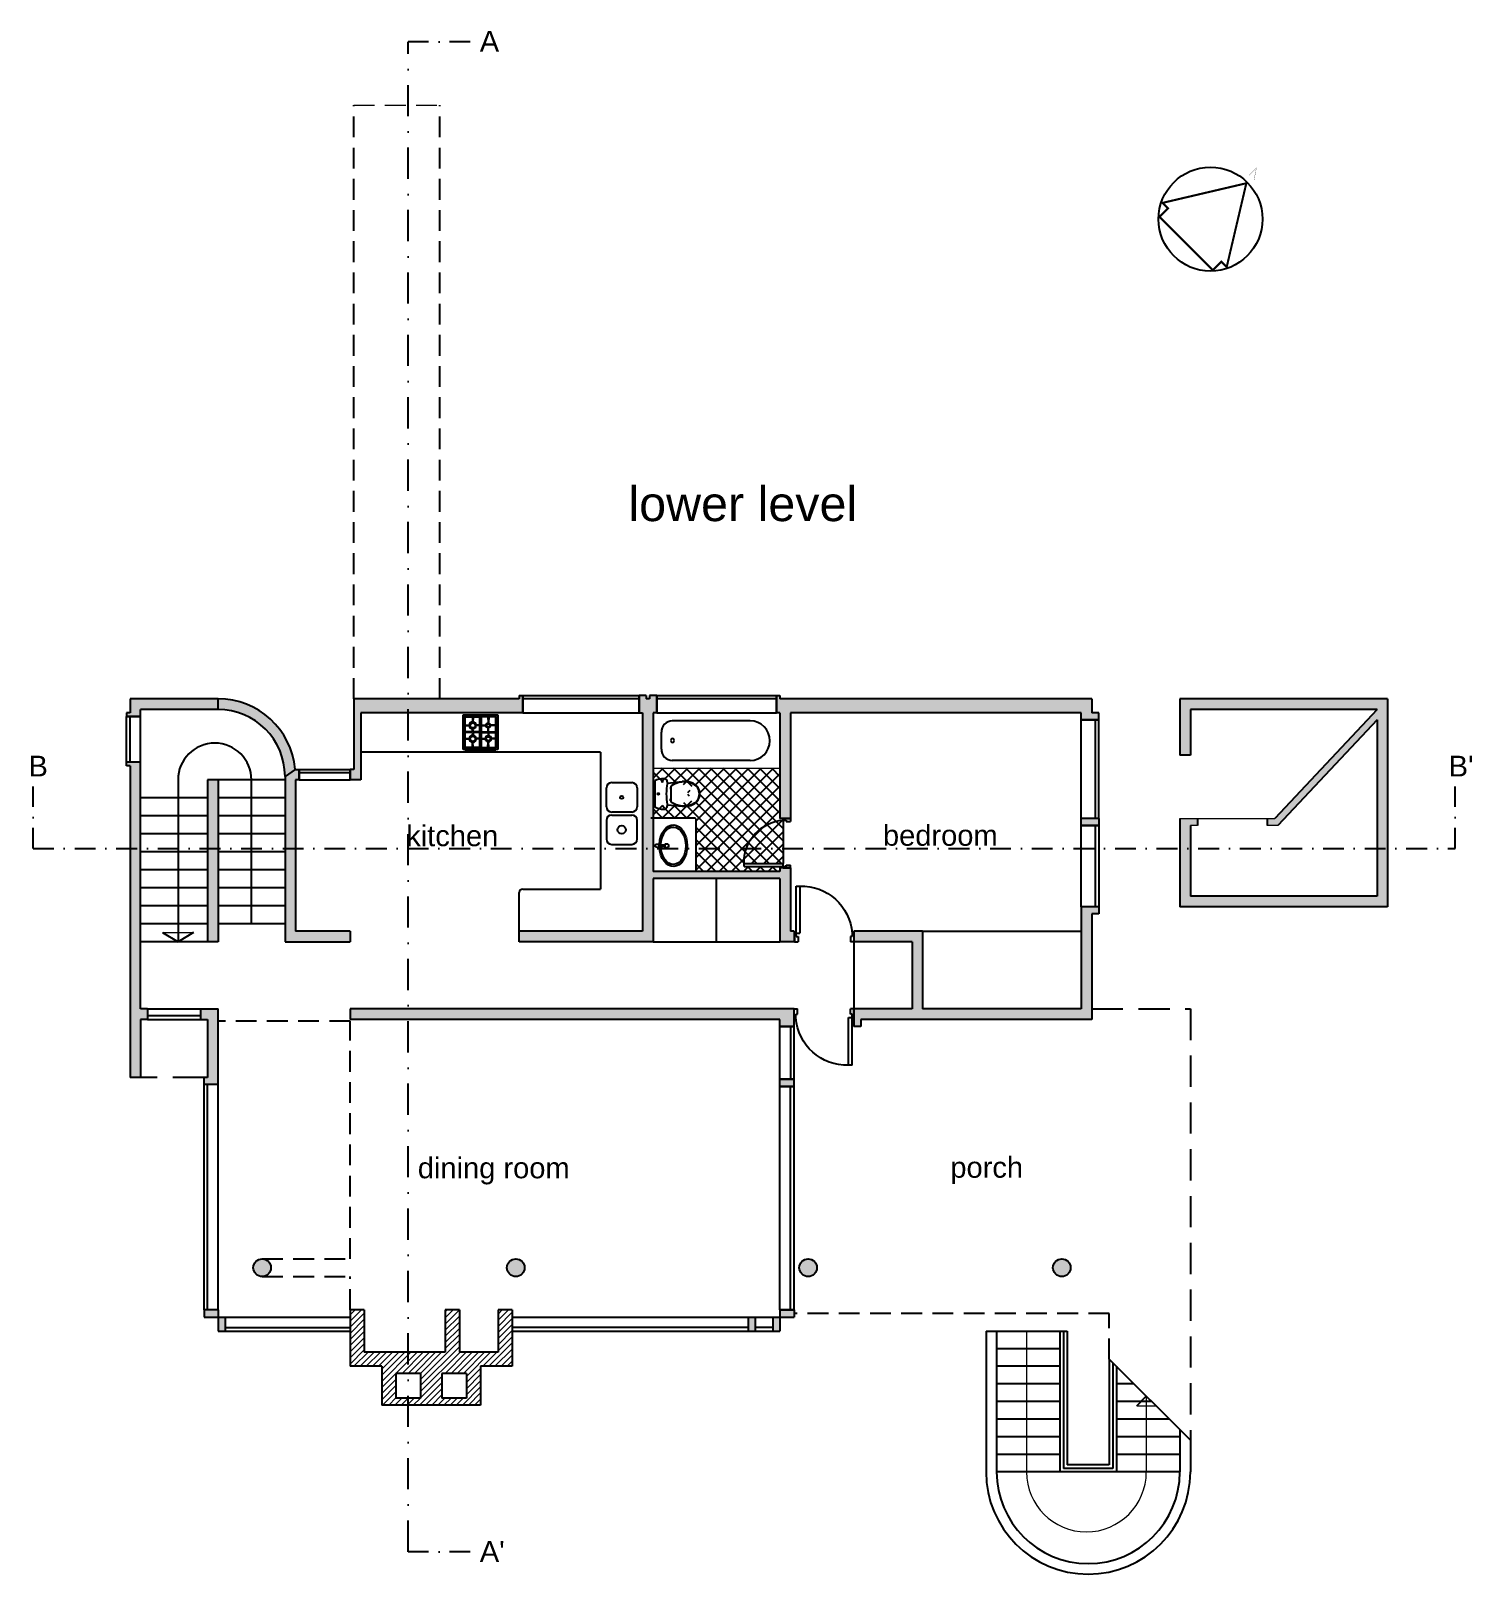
# Model space of a CAD drawing. Header units: millimetres. Extents: x -1430 to 19354, y 420 to 22678.
import ezdxf

# ---------------------------------------------------------------- set-up
doc = ezdxf.new("R2010")
doc.units = ezdxf.units.MM
doc.header["$LTSCALE"] = 30
doc.linetypes.add('ceco.net dash', pattern=[0.75, 0.5, -0.25])
doc.linetypes.add('ceco.net dash-dot', pattern=[1, 0.5, -0.25, 0, -0.25])
for name, color, linetype in [('ceco.net 439 Smith House lower level', 7, 'Continuous'), ('ceco.net Smith House glasses', 151, 'Continuous'), ('ceco.net Smith House hatches', 255, 'Continuous'), ('ceco.net Smith House section lines', 255, 'ceco.net dash-dot'), ('ceco.net Smith House text', 7, 'Continuous')]:
    doc.layers.add(name, color=color, linetype=linetype)
doc.styles.add('ceco.net', font='arial.ttf', dxfattribs={"height": 300})

msp = doc.modelspace()

# ---------------------------------------------------------------- hatches: boundary and pattern name
at = {"layer": 'ceco.net 439 Smith House lower level', "ltscale": 30}
for points in [[(0, 13043), (0, 12840), (-51, 12840), (-51, 12789), (152, 12789), (152, 12891), (1270, 12891), (1270, 13043)], [(1270, 13043), (1270, 12891, -0.414214), (2235, 11926), (2383, 12027, 0.387795)], [(3226, 13043), (3226, 12027), (3175, 12027), (3175, 11875), (3327, 11875), (3327, 12840), (5664, 12840), (5664, 13094), (5613, 13094), (5613, 13043)], [(7391, 9691), (5613, 9691), (5613, 9538), (7544, 9538), (7544, 10453), (9373, 10453), (9373, 9538), (9576, 9538), (9576, 9691), (9525, 9691), (9525, 10605), (9373, 10605), (9373, 10554), (7544, 10554), (7544, 12840), (7595, 12840), (7595, 13094), (7493, 13094), (7493, 13043), (7442, 13043), (7442, 13094), (7341, 13094), (7341, 12840), (7391, 12840)], [(18136, 13043), (15138, 13043), (15138, 12231), (15291, 12231), (15291, 12891), (17983, 12891), (16510, 11316), (16400, 11316), (16400, 11215), (16553, 11215), (17983, 12743), (17983, 10199), (15291, 10199), (15291, 11215), (15393, 11215), (15393, 11316), (15138, 11316), (15138, 10046), (18136, 10046)], [(0, 7582), (152, 7582), (152, 8421), (254, 8421), (254, 8573), (152, 8573), (152, 12129), (-51, 12129), (-51, 12078), (0, 12078)], [(2235, 9538), (3175, 9538), (3175, 9691), (2388, 9691), (2388, 11875), (2438, 11875), (2438, 12027), (2383, 12027), (2235, 11926)], [(1270, 11875), (1118, 11875), (1118, 9538), (1270, 9538)], [(1270, 8573), (1016, 8573), (1016, 8421), (1118, 8421), (1118, 7582), (1067, 7582), (1067, 7481), (1270, 7481)]]:
    msp.add_hatch(color=256, dxfattribs=at).paths.add_polyline_path(points)
h = msp.add_hatch(color=256, dxfattribs=at)
h.paths.add_polyline_path([(9373, 13043), (9373, 13094), (9322, 13094), (9322, 12840), (9373, 12840), (9373, 11316), (9525, 11316), (9525, 12840), (13716, 12840), (13716, 12739), (13970, 12739), (13970, 12840), (13868, 12840), (13868, 13043)])
h.paths.add_polyline_path([(13716, 11316), (13716, 11215), (13970, 11215), (13970, 11316)])
h.paths.add_polyline_path([(13868, 8421), (13868, 9945), (13970, 9945), (13970, 10046), (13716, 10046), (13716, 8573), (11430, 8573), (11430, 9691), (10439, 9691), (10439, 9538), (11278, 9538), (11278, 8573), (10439, 8573), (10439, 8319), (10541, 8319), (10541, 8421)])
h = msp.add_hatch(color=256, dxfattribs=at)
h.paths.add_polyline_path([(3175, 8573), (3175, 8421), (9373, 8421), (9373, 8319), (9576, 8319), (9576, 8573)])
h.paths.add_polyline_path([(9576, 7455), (9576, 7557), (9373, 7557), (9373, 7455)])
h = msp.add_hatch(color=256, dxfattribs=at)
h.paths.add_polyline_path([(2032, 4839, 1), (1778, 4839, 1)])
h.paths.add_polyline_path([(5690, 4839, 1), (5436, 4839, 1)])
h.paths.add_polyline_path([(9906, 4839, 1), (9652, 4839, 1)])
h.paths.add_polyline_path([(13564, 4839, 1), (13310, 4839, 1)])
h = msp.add_hatch(color=256, dxfattribs=at)
h.paths.add_polyline_path([(1067, 4230), (1067, 4128), (1270, 4128), (1270, 4230)])
h.paths.add_polyline_path([(1372, 4128), (1270, 4128), (1270, 3925), (1372, 3925)])
at = {"layer": 'ceco.net 439 Smith House lower level', "lineweight": 5}
h = msp.add_hatch(dxfattribs=at)
h.set_pattern_fill('ANSI31', color=256, scale=500, style=0)
h.set_pattern_definition([(45, (70726142.586, 15285091.89), (-44.194173824, 44.194173824), [])])
h.paths.add_polyline_path([(3378, 3620), (3378, 4230), (3175, 4230), (3175, 3417), (3632, 3417), (3632, 2858), (5055, 2858), (5055, 3417), (5512, 3417), (5512, 4230), (5309, 4230), (5309, 3620), (4750, 3620), (4750, 4230), (4547, 4230), (4547, 3620)])
h.paths.add_polyline_path([(4191, 3315), (4191, 2960), (3835, 2960), (3835, 3315)], flags=16)
h.paths.add_polyline_path([(4496, 3315), (4851, 3315), (4851, 2960), (4496, 2960)], flags=16)
at = {"layer": 'ceco.net 439 Smith House lower level', "ltscale": 30}
h = msp.add_hatch(color=256, dxfattribs=at)
h.paths.add_polyline_path([(8915, 3925), (9017, 3925), (9017, 4128), (8915, 4128)])
h.paths.add_polyline_path([(9373, 4128), (9271, 4128), (9271, 3925), (9373, 3925)])
h.paths.add_polyline_path([(9373, 4230), (9373, 4128), (9576, 4128), (9576, 4230)])
at = {"layer": 'ceco.net Smith House hatches'}
h = msp.add_hatch(dxfattribs=at)
h.set_pattern_fill('ANSI37', color=256, scale=1000, style=0)
h.set_pattern_definition([(45, (70755388.29, 15255751.61), (-88.38834765, 88.38834765), []), (135, (70755388.29, 15255751.61), (-88.38834765, -88.38834765), [])])
h.paths.add_polyline_path([(7544, 12045), (7544, 11323), (8150, 11323, -0.414214), (8160, 11313), (8160, 10554), (9373, 10554), (9373, 10605), (9420, 10605), (9420, 10626), (8856, 10626), (8856, 10668), (9420, 10668), (9420, 11295), (9420, 11316), (9373, 11316), (9373, 12045)])
edge = h.paths.add_edge_path(flags=16)
edge.add_ellipse((8052, 11673), major_axis=(0, 167), ratio=0.9963, start_angle=206.3746, end_angle=333.6252, ccw=False)
edge.add_ellipse((7993, 11792), major_axis=(0, -300), ratio=0.9963, start_angle=-6.1166, end_angle=26.3761, ccw=False)
edge.add_line((7961, 11494), (7749, 11516))
edge.add_ellipse((7697, 11506), major_axis=(0, 53.1), ratio=0.9963, start_angle=180.002, end_angle=281.4818, ccw=False)
edge.add_ellipse((7697, 11740), major_axis=(0, -287), ratio=0.9963, start_angle=-26.8984, end_angle=0.0005, ccw=False)
edge.add_line((7568, 11484), (7568, 11862))
edge.add_ellipse((7697, 11605), major_axis=(0, 287), ratio=0.9963, start_angle=-0.0005, end_angle=26.8984, ccw=False)
edge.add_ellipse((7697, 11840), major_axis=(0, -53.1), ratio=0.9963, start_angle=78.5182, end_angle=179.998, ccw=False)
edge.add_line((7749, 11829), (7960, 11852))
edge.add_ellipse((7993, 11554), major_axis=(0, 300), ratio=0.9963, start_angle=-26.3761, end_angle=6.1166, ccw=False)
edge = h.paths.add_edge_path(flags=16)
edge.add_ellipse((8516, 11673), major_axis=(0, 785), ratio=0.9963, start_angle=89.9999, end_angle=101.4836, ccw=False)
edge.add_ellipse((8516, 11673), major_axis=(0, 785), ratio=0.9963, start_angle=78.5164, end_angle=89.9999, ccw=False)
edge.add_ellipse((8516, 11673), major_axis=(0, -785), ratio=0.9963, start_angle=258.5167, end_angle=269.9999, ccw=False)
edge.add_ellipse((8516, 11673), major_axis=(0, 785), ratio=0.9963, start_angle=78.5164, end_angle=89.9999, ccw=False)
edge.add_ellipse((8516, 11673), major_axis=(0, -785), ratio=0.9963, start_angle=258.5167, end_angle=269.9999, ccw=False)
edge.add_ellipse((8516, 11673), major_axis=(0, 785), ratio=0.9963, start_angle=78.5164, end_angle=89.9999, ccw=False)
edge.add_ellipse((8516, 11673), major_axis=(0, -785), ratio=0.9963, start_angle=258.5167, end_angle=269.9999, ccw=False)
edge.add_ellipse((8516, 11673), major_axis=(0, 785), ratio=0.9963, start_angle=78.5164, end_angle=89.9999, ccw=False)
edge.add_ellipse((8516, 11673), major_axis=(0, -785), ratio=0.9963, start_angle=258.5167, end_angle=269.9999, ccw=False)
edge.add_ellipse((8516, 11673), major_axis=(0, 785), ratio=0.9963, start_angle=78.5164, end_angle=89.9999, ccw=False)
edge.add_ellipse((8516, 11673), major_axis=(0, -785), ratio=0.9963, start_angle=258.5167, end_angle=269.9999, ccw=False)
edge.add_ellipse((8516, 11673), major_axis=(0, 785), ratio=0.9963, start_angle=78.5164, end_angle=89.9999, ccw=False)
edge.add_ellipse((8516, 11673), major_axis=(0, -785), ratio=0.9963, start_angle=258.5167, end_angle=269.9999, ccw=False)
edge.add_ellipse((8516, 11673), major_axis=(0, 785), ratio=0.9963, start_angle=78.5164, end_angle=89.9999, ccw=False)
edge.add_ellipse((8516, 11673), major_axis=(0, -785), ratio=0.9963, start_angle=258.5167, end_angle=269.9999, ccw=False)
edge.add_ellipse((8516, 11673), major_axis=(0, 785), ratio=0.9963, start_angle=78.5164, end_angle=89.9999, ccw=False)
edge.add_ellipse((8516, 11673), major_axis=(0, -785), ratio=0.9963, start_angle=258.5167, end_angle=269.9999, ccw=False)
edge.add_ellipse((8516, 11673), major_axis=(0, 785), ratio=0.9963, start_angle=78.5164, end_angle=89.9999, ccw=False)
edge.add_ellipse((8516, 11673), major_axis=(0, -785), ratio=0.9963, start_angle=258.5167, end_angle=269.9999, ccw=False)
edge.add_ellipse((8516, 11673), major_axis=(0, 785), ratio=0.9963, start_angle=78.5164, end_angle=89.9999, ccw=False)
edge.add_ellipse((8516, 11673), major_axis=(0, -785), ratio=0.9963, start_angle=258.5167, end_angle=269.9999, ccw=False)
edge.add_ellipse((8516, 11673), major_axis=(0, 785), ratio=0.9963, start_angle=78.5164, end_angle=89.9999, ccw=False)
edge.add_ellipse((8516, 11673), major_axis=(0, -785), ratio=0.9963, start_angle=258.5167, end_angle=269.9999, ccw=False)
edge.add_ellipse((8516, 11673), major_axis=(0, 785), ratio=0.9963, start_angle=78.5164, end_angle=89.9999, ccw=False)
edge.add_ellipse((8516, 11673), major_axis=(0, -785), ratio=0.9963, start_angle=258.5167, end_angle=269.9999, ccw=False)
edge.add_ellipse((8516, 11673), major_axis=(0, 785), ratio=0.9963, start_angle=78.5164, end_angle=89.9999, ccw=False)
edge.add_ellipse((8516, 11673), major_axis=(0, -785), ratio=0.9963, start_angle=258.5167, end_angle=269.9999, ccw=False)
edge.add_ellipse((8516, 11673), major_axis=(0, 785), ratio=0.9963, start_angle=78.5164, end_angle=89.9999, ccw=False)
edge.add_ellipse((8516, 11673), major_axis=(0, -785), ratio=0.9963, start_angle=258.5167, end_angle=269.9999, ccw=False)
edge.add_ellipse((8516, 11673), major_axis=(0, 785), ratio=0.9963, start_angle=78.5164, end_angle=89.9999, ccw=False)
edge.add_ellipse((8516, 11673), major_axis=(0, -785), ratio=0.9963, start_angle=258.5167, end_angle=269.9999, ccw=False)
edge.add_ellipse((8516, 11673), major_axis=(0, 785), ratio=0.9963, start_angle=78.5164, end_angle=89.9999, ccw=False)
edge.add_ellipse((8516, 11673), major_axis=(0, -785), ratio=0.9963, start_angle=258.5167, end_angle=269.9999, ccw=False)
edge.add_ellipse((8516, 11673), major_axis=(0, 785), ratio=0.9963, start_angle=78.5164, end_angle=89.9999, ccw=False)
edge.add_ellipse((8516, 11673), major_axis=(0, -785), ratio=0.9963, start_angle=258.5167, end_angle=269.9999, ccw=False)
edge.add_ellipse((8516, 11673), major_axis=(0, 785), ratio=0.9963, start_angle=78.5164, end_angle=89.9999, ccw=False)
edge.add_ellipse((8516, 11673), major_axis=(0, -785), ratio=0.9963, start_angle=258.5167, end_angle=269.9999, ccw=False)
edge.add_ellipse((8516, 11673), major_axis=(0, 785), ratio=0.9963, start_angle=78.5164, end_angle=89.9999, ccw=False)
edge.add_ellipse((8516, 11673), major_axis=(0, -785), ratio=0.9963, start_angle=258.5167, end_angle=269.9999, ccw=False)
edge.add_ellipse((8516, 11673), major_axis=(0, 785), ratio=0.9963, start_angle=78.5164, end_angle=89.9999, ccw=False)
edge.add_ellipse((8516, 11673), major_axis=(0, -785), ratio=0.9963, start_angle=258.5167, end_angle=269.9999, ccw=False)
edge.add_ellipse((8516, 11673), major_axis=(0, 785), ratio=0.9963, start_angle=78.5164, end_angle=89.9999, ccw=False)
edge.add_ellipse((8516, 11673), major_axis=(0, -785), ratio=0.9963, start_angle=258.5167, end_angle=269.9999, ccw=False)
edge.add_ellipse((8516, 11673), major_axis=(0, 785), ratio=0.9963, start_angle=78.5164, end_angle=89.9999, ccw=False)
edge.add_ellipse((8516, 11673), major_axis=(0, -785), ratio=0.9963, start_angle=258.5167, end_angle=269.9999, ccw=False)
edge.add_ellipse((8516, 11673), major_axis=(0, 785), ratio=0.9963, start_angle=78.5164, end_angle=89.9999, ccw=False)
edge.add_ellipse((8516, 11673), major_axis=(0, -785), ratio=0.9963, start_angle=258.5167, end_angle=269.9999, ccw=False)
edge.add_ellipse((8516, 11673), major_axis=(0, 785), ratio=0.9963, start_angle=78.5164, end_angle=89.9999, ccw=False)
edge.add_ellipse((8516, 11673), major_axis=(0, -785), ratio=0.9963, start_angle=258.5167, end_angle=269.9999, ccw=False)
edge.add_ellipse((8516, 11673), major_axis=(0, 785), ratio=0.9963, start_angle=78.5164, end_angle=89.9999, ccw=False)
edge.add_ellipse((8516, 11673), major_axis=(0, -785), ratio=0.9963, start_angle=258.5167, end_angle=269.9999, ccw=False)
edge.add_ellipse((8516, 11673), major_axis=(0, 785), ratio=0.9963, start_angle=78.5164, end_angle=89.9999, ccw=False)
edge.add_ellipse((8516, 11673), major_axis=(0, -785), ratio=0.9963, start_angle=258.5167, end_angle=269.9999, ccw=False)
edge.add_ellipse((8516, 11673), major_axis=(0, 785), ratio=0.9963, start_angle=78.5164, end_angle=89.9999, ccw=False)
edge.add_ellipse((8516, 11673), major_axis=(0, -785), ratio=0.9963, start_angle=258.5167, end_angle=269.9999, ccw=False)
edge.add_ellipse((8516, 11673), major_axis=(0, 785), ratio=0.9963, start_angle=78.5164, end_angle=89.9999, ccw=False)
edge.add_ellipse((8516, 11673), major_axis=(0, -785), ratio=0.9963, start_angle=258.5167, end_angle=269.9999, ccw=False)
edge.add_ellipse((8516, 11673), major_axis=(0, 785), ratio=0.9963, start_angle=78.5164, end_angle=89.9999, ccw=False)
edge.add_ellipse((8516, 11673), major_axis=(0, -785), ratio=0.9963, start_angle=258.5167, end_angle=269.9999, ccw=False)
edge.add_ellipse((8516, 11673), major_axis=(0, 785), ratio=0.9963, start_angle=78.5164, end_angle=89.9999, ccw=False)
edge.add_ellipse((8516, 11673), major_axis=(0, -785), ratio=0.9963, start_angle=258.5167, end_angle=269.9999, ccw=False)
edge.add_ellipse((8516, 11673), major_axis=(0, 785), ratio=0.9963, start_angle=78.5164, end_angle=89.9999, ccw=False)
edge.add_ellipse((8516, 11673), major_axis=(0, -785), ratio=0.9963, start_angle=258.5167, end_angle=269.9999, ccw=False)
edge.add_ellipse((8516, 11673), major_axis=(0, 785), ratio=0.9963, start_angle=78.5164, end_angle=89.9999, ccw=False)
edge.add_ellipse((8516, 11673), major_axis=(0, -785), ratio=0.9963, start_angle=258.5167, end_angle=269.9999, ccw=False)
edge.add_ellipse((8516, 11673), major_axis=(0, 785), ratio=0.9963, start_angle=78.5164, end_angle=89.9999, ccw=False)
edge.add_ellipse((8516, 11673), major_axis=(0, -785), ratio=0.9963, start_angle=258.5167, end_angle=269.9999, ccw=False)
edge.add_ellipse((8516, 11673), major_axis=(0, 785), ratio=0.9963, start_angle=78.5164, end_angle=89.9999, ccw=False)
edge.add_ellipse((8516, 11673), major_axis=(0, -785), ratio=0.9963, start_angle=258.5167, end_angle=269.9999, ccw=False)
edge.add_ellipse((8516, 11673), major_axis=(0, 785), ratio=0.9963, start_angle=78.5164, end_angle=89.9999, ccw=False)
edge.add_ellipse((8516, 11673), major_axis=(0, -785), ratio=0.9963, start_angle=258.5167, end_angle=269.9999, ccw=False)
edge.add_ellipse((8516, 11673), major_axis=(0, 785), ratio=0.9963, start_angle=78.5164, end_angle=89.9999, ccw=False)
edge.add_ellipse((8516, 11673), major_axis=(0, -785), ratio=0.9963, start_angle=258.5167, end_angle=269.9999, ccw=False)
edge.add_ellipse((8516, 11673), major_axis=(0, 785), ratio=0.9963, start_angle=78.5164, end_angle=89.9999, ccw=False)
edge.add_ellipse((8516, 11673), major_axis=(0, -785), ratio=0.9963, start_angle=269.9999, end_angle=281.4835, ccw=False)

# ---------------------------------------------------------------- linework, layer by layer
at = {"layer": 'ceco.net 439 Smith House lower level', "linetype": 'ceco.net dash', "ltscale": 20}
for p, q in [((3226, 13043), (3226, 21606)), ((4470, 13043), (4470, 21606)), ((3175, 8395), (1270, 8395)), ((3175, 4966), (3175, 8395)), ((1905, 4966), (3175, 4966)), ((1905, 4712), (3175, 4712)), ((3175, 4230), (3175, 4712)), ((14122, 4179), (9576, 4179)), ((14122, 3518), (14122, 4179))]:
    msp.add_line(p, q, dxfattribs=at)
at = {"layer": 'ceco.net 439 Smith House lower level', "linetype": 'ceco.net dash', "lineweight": 5, "ltscale": 20}
msp.add_line((3226, 21606), (4470, 21606), dxfattribs=at)
at = {"layer": 'ceco.net 439 Smith House lower level'}
for p, q in [((1270, 13043), (0, 13043)), ((0, 13043), (0, 12840)), ((5613, 13043), (3226, 13043)), ((3226, 13043), (3226, 12027)), ((5613, 13094), (5613, 13043)), ((5664, 13094), (5664, 12840)), ((7341, 13094), (7341, 12840)), ((7442, 13094), (7442, 13043)), ((7493, 13043), (7442, 13043)), ((7493, 13094), (7493, 13043)), ((7595, 13094), (7595, 12840)), ((9322, 13094), (9322, 12840)), ((9373, 13094), (9373, 13043)), ((13868, 13043), (9373, 13043)), ((13868, 13043), (13868, 12840)), ((18136, 13043), (15138, 13043)), ((15138, 13043), (15138, 12231)), ((18136, 13043), (18136, 10046)), ((0, 12840), (-51, 12840)), ((152, 12789), (-51, 12789)), ((1270, 12891), (152, 12891)), ((3327, 12840), (3327, 11875)), ((4938, 12784), (4940, 12701)), ((4945, 12701), (4940, 12701)), ((4947, 12784), (4945, 12701)), ((5162, 12784), (5164, 12701)), ((5164, 12701), (5169, 12701)), ((5172, 12784), (5169, 12701)), ((7391, 12840), (7391, 9691)), ((7544, 12840), (7544, 10554)), ((7732, 12698), (7709, 12678)), ((7759, 12714), (7732, 12698)), ((7788, 12723), (7759, 12714)), ((7819, 12726), (7788, 12723)), ((8941, 12726), (7819, 12726)), ((9373, 12840), (9373, 11316)), ((13716, 12840), (9525, 12840)), ((9525, 12840), (9525, 11316)), ((13970, 12739), (13716, 12739)), ((13970, 12840), (13868, 12840)), ((17983, 12891), (15291, 12891)), ((15291, 12891), (15291, 12231)), ((17983, 12891), (16510, 11316)), ((17983, 12743), (16553, 11215)), ((17983, 12743), (17983, 10199)), ((4834, 12666), (4900, 12664)), ((4834, 12657), (4900, 12659)), ((4939, 12569), (4834, 12569)), ((4939, 12559), (4834, 12559)), ((4834, 12471), (4906, 12470)), ((4900, 12659), (4900, 12664)), ((4906, 12465), (4906, 12470)), ((4939, 12569), (4940, 12624)), ((4939, 12559), (4940, 12505)), ((4940, 12624), (4945, 12624)), ((4940, 12505), (4945, 12505)), ((4947, 12569), (4945, 12624)), ((4947, 12559), (4945, 12505)), ((5042, 12569), (4947, 12569)), ((5042, 12559), (4947, 12559)), ((5042, 12666), (4981, 12664)), ((4981, 12659), (4981, 12664)), ((5042, 12657), (4981, 12659)), ((5042, 12471), (4981, 12470)), ((4981, 12465), (4981, 12470)), ((5065, 12666), (5127, 12664)), ((5065, 12657), (5127, 12659)), ((5065, 12569), (5163, 12569)), ((5065, 12559), (5163, 12559)), ((5065, 12471), (5127, 12470)), ((5127, 12659), (5127, 12664)), ((5127, 12465), (5127, 12470)), ((5163, 12569), (5164, 12624)), ((5163, 12559), (5164, 12500)), ((5169, 12624), (5164, 12624)), ((5169, 12500), (5164, 12500)), ((5171, 12569), (5169, 12624)), ((5171, 12559), (5169, 12500)), ((5171, 12569), (5274, 12569)), ((5171, 12559), (5274, 12559)), ((5274, 12666), (5207, 12664)), ((5207, 12659), (5207, 12664)), ((5274, 12657), (5207, 12659)), ((5274, 12471), (5207, 12470)), ((5207, 12465), (5207, 12470)), ((7666, 12594), (7663, 12561)), ((7663, 12319), (7663, 12561)), ((7675, 12624), (7666, 12594)), ((7689, 12653), (7675, 12624)), ((7709, 12678), (7689, 12653)), ((7824, 12471), (7805, 12463)), ((7842, 12463), (7824, 12471)), ((6785, 12273), (3330, 12273)), ((4834, 12463), (4906, 12465)), ((4938, 12342), (4940, 12430)), ((4945, 12430), (4940, 12430)), ((4947, 12342), (4945, 12430)), ((5042, 12463), (4981, 12465)), ((5065, 12463), (5127, 12465)), ((5162, 12342), (5164, 12430)), ((5164, 12430), (5169, 12430)), ((5172, 12342), (5169, 12430)), ((5274, 12463), (5207, 12465)), ((7663, 12319), (7666, 12287)), ((7666, 12287), (7675, 12256)), ((7675, 12256), (7689, 12228)), ((7805, 12463), (7798, 12444)), ((7798, 12444), (7805, 12424)), ((7805, 12424), (7824, 12416)), ((7824, 12416), (7842, 12424)), ((7849, 12444), (7842, 12463)), ((7842, 12424), (7849, 12444)), ((152, 12129), (-51, 12129)), ((0, 12078), (-51, 12078)), ((0, 12078), (0, 7582)), ((152, 8573), (152, 12129)), ((2438, 12027), (2438, 11875)), ((3175, 12027), (3175, 11875)), ((7689, 12228), (7709, 12203)), ((7709, 12203), (7732, 12182)), ((7732, 12182), (7759, 12167)), ((7759, 12167), (7788, 12158)), ((7788, 12158), (7819, 12155)), ((8941, 12155), (7819, 12155)), ((15291, 12231), (15138, 12231)), ((692, 11875), (692, 9538)), ((1118, 11875), (1118, 9538)), ((1270, 11875), (1118, 11875)), ((1270, 11875), (1270, 9538)), ((2235, 11875), (1270, 11875)), ((1753, 9798), (1753, 11875)), ((2235, 11926), (2235, 9538)), ((2388, 11875), (2388, 9691)), ((6946, 11835), (7237, 11835)), ((1118, 11615), (152, 11615)), ((2235, 11615), (1270, 11615)), ((6870, 11488), (6870, 11759)), ((7313, 11759), (7313, 11488)), ((7792, 11772), (7799, 11772)), ((7792, 11772), (7792, 11742)), ((7792, 11742), (7799, 11742)), ((7792, 11603), (7799, 11603)), ((7792, 11574), (7792, 11603)), ((1118, 11356), (152, 11356)), ((2235, 11356), (1270, 11356)), ((6946, 11412), (7237, 11412)), ((6946, 11368), (7237, 11368)), ((7792, 11574), (7799, 11574)), ((6870, 11291), (6870, 11021)), ((7313, 11021), (7313, 11291)), ((9525, 11316), (9373, 11316)), ((9420, 11316), (9525, 11316)), ((9420, 11316), (9420, 11295)), ((9420, 11295), (9462, 11295)), ((9462, 11295), (9462, 11274)), ((9462, 11274), (9525, 11274)), ((9525, 11316), (9525, 11274)), ((13970, 11316), (13716, 11316)), ((13970, 11215), (13716, 11215)), ((15138, 11316), (15138, 10046)), ((15291, 11215), (15291, 10199)), ((1118, 11096), (152, 11096)), ((2235, 11096), (1270, 11096)), ((6946, 10945), (7237, 10945)), ((1118, 10836), (152, 10836)), ((2235, 10836), (1270, 10836)), ((1118, 10577), (152, 10577)), ((2235, 10577), (1270, 10577)), ((9373, 10554), (7544, 10554)), ((8856, 10668), (9420, 10668)), ((8856, 10626), (8856, 10668)), ((8856, 10626), (9462, 10626)), ((9373, 10605), (9373, 10554)), ((9525, 10605), (9373, 10605)), ((9420, 10605), (9420, 10668)), ((9420, 10605), (9525, 10605)), ((9462, 10626), (9462, 10647)), ((9462, 10647), (9525, 10647)), ((9525, 10605), (9525, 10647)), ((9525, 10605), (9525, 9691)), ((1118, 10317), (152, 10317)), ((2235, 10317), (1270, 10317)), ((5613, 9538), (5613, 10250)), ((5663, 10300), (6785, 10300)), ((9373, 10453), (7544, 10453)), ((7544, 10453), (7544, 9538)), ((9373, 10453), (9373, 9538)), ((9608, 9614), (9608, 10344)), ((9608, 10344), (9659, 10344)), ((9659, 10344), (9659, 9664)), ((1118, 10058), (152, 10058)), ((2235, 10058), (1270, 10058)), ((13970, 10046), (13716, 10046)), ((18136, 10046), (15138, 10046)), ((17983, 10199), (15291, 10199)), ((1118, 9798), (152, 9798)), ((2235, 9798), (1270, 9798)), ((13868, 9945), (13868, 8421)), ((13970, 9945), (13868, 9945)), ((466, 9674), (692, 9538)), ((917, 9674), (692, 9538)), ((3175, 9691), (2388, 9691)), ((3175, 9691), (3175, 9538)), ((7391, 9691), (5613, 9691)), ((9576, 9691), (9525, 9691)), ((9576, 9691), (9576, 9538)), ((9583, 9664), (9583, 9538)), ((9583, 9664), (9659, 9664)), ((9608, 9614), (9634, 9614)), ((9634, 9614), (9634, 9538)), ((10414, 9614), (10389, 9614)), ((10389, 9614), (10389, 9538)), ((10414, 9664), (10414, 9614)), ((10439, 9664), (10414, 9664)), ((11430, 9691), (10439, 9691)), ((10439, 9691), (10439, 9538)), ((10439, 9664), (10439, 9538)), ((11430, 9691), (11430, 8573)), ((1118, 9538), (152, 9538)), ((2235, 9538), (3175, 9538)), ((7544, 9538), (5613, 9538)), ((9576, 9538), (9373, 9538)), ((9583, 9538), (9634, 9538)), ((10439, 9538), (10389, 9538)), ((11278, 9538), (10439, 9538)), ((11278, 9538), (11278, 8573)), ((254, 8573), (254, 8421)), ((1016, 8573), (1016, 8421)), ((9576, 8573), (3175, 8573)), ((3175, 8573), (3175, 8421)), ((9576, 8573), (9627, 8573)), ((9576, 8446), (9576, 8573)), ((9601, 8497), (9627, 8497)), ((9601, 8446), (9601, 8497)), ((9627, 8497), (9627, 8573)), ((10439, 8573), (10389, 8573)), ((10389, 8497), (10389, 8573)), ((10414, 8497), (10389, 8497)), ((10414, 7760), (10414, 8497)), ((11278, 8573), (10439, 8573)), ((10439, 8573), (10439, 8319)), ((10439, 8446), (10439, 8573)), ((13716, 8573), (11430, 8573)), ((152, 8421), (152, 7582)), ((1118, 8421), (1118, 7582)), ((9373, 8421), (3175, 8421)), ((9576, 8319), (9373, 8319)), ((9576, 8446), (9601, 8446)), ((10363, 8446), (10439, 8446)), ((10363, 7760), (10363, 8446)), ((10541, 8319), (10439, 8319)), ((13868, 8421), (10541, 8421)), ((10541, 8421), (10541, 8319)), ((152, 7582), (0, 7582)), ((1118, 7582), (1067, 7582)), ((10414, 7760), (10363, 7760)), ((1270, 7481), (1067, 7481)), ((9576, 7557), (9373, 7557)), ((9576, 7455), (9373, 7455)), ((1270, 4230), (1067, 4230)), ((3378, 4230), (3175, 4230)), ((3175, 4230), (3175, 3417)), ((3378, 4230), (3378, 3620)), ((4750, 4230), (4547, 4230)), ((4547, 4230), (4547, 3620)), ((4750, 4230), (4750, 3620)), ((5512, 4230), (5309, 4230)), ((5309, 4230), (5309, 3620)), ((5512, 4230), (5512, 3417)), ((9576, 4230), (9373, 4230)), ((1372, 4128), (1372, 3925)), ((8915, 4128), (8915, 3925)), ((9017, 4128), (9017, 3925)), ((9271, 4128), (9271, 3925)), ((12344, 3925), (12344, 1893)), ((12344, 3925), (13513, 3925)), ((12497, 3925), (12497, 1893)), ((13411, 3925), (13411, 1893)), ((13462, 3925), (13462, 1944)), ((13513, 3925), (13513, 1994)), ((4547, 3620), (3378, 3620)), ((5309, 3620), (4750, 3620)), ((13411, 3671), (12497, 3671)), ((3632, 3417), (3175, 3417)), ((3632, 3417), (3632, 2858)), ((5512, 3417), (5055, 3417)), ((5055, 3417), (5055, 2858)), ((13411, 3417), (12497, 3417)), ((14122, 3518), (14122, 1994)), ((14122, 3518), (15291, 2350)), ((14173, 3468), (14173, 1944)), ((14224, 3417), (14224, 1893)), ((4191, 3315), (3835, 3315)), ((3835, 3315), (3835, 2960)), ((4191, 3315), (4191, 2960)), ((4851, 3315), (4496, 3315)), ((4496, 3315), (4496, 2960)), ((4851, 3315), (4851, 2960)), ((13411, 3163), (12497, 3163)), ((14478, 3163), (14224, 3163)), ((4191, 2960), (3835, 2960)), ((4851, 2960), (4496, 2960)), ((13411, 2909), (12497, 2909)), ((14732, 2909), (14224, 2909)), ((14520, 2849), (14656, 2985)), ((5055, 2858), (3632, 2858)), ((13411, 2655), (12497, 2655)), ((14986, 2655), (14224, 2655)), ((15138, 2502), (15138, 1893)), ((13411, 2401), (12497, 2401)), ((15138, 2401), (14224, 2401)), ((15291, 2350), (15291, 1893)), ((13411, 2147), (12497, 2147)), ((15138, 2147), (14224, 2147)), ((15138, 1893), (12497, 1893)), ((14173, 1944), (13462, 1944)), ((14122, 1994), (13513, 1994))]:
    msp.add_line(p, q, dxfattribs=at)
at = {"layer": 'ceco.net 439 Smith House lower level', "ltscale": 30}
for p, q in [((1270, 12891), (1270, 13043)), ((5613, 13094), (5664, 13094)), ((7442, 13094), (7341, 13094)), ((7595, 13094), (7493, 13094)), ((9322, 13094), (9373, 13094)), ((-51, 12840), (-51, 12789)), ((152, 12789), (152, 12891)), ((5664, 12840), (3327, 12840)), ((7341, 12840), (7391, 12840)), ((7595, 12840), (7544, 12840)), ((9373, 12840), (9322, 12840)), ((13716, 12739), (13716, 12840)), ((13970, 12739), (13970, 12840)), ((6785, 12273), (6785, 10300)), ((-51, 12078), (-51, 12129)), ((2383, 12027), (2235, 11926)), ((2383, 12027), (2438, 12027)), ((3226, 12027), (3175, 12027)), ((2438, 11875), (2388, 11875)), ((3327, 11875), (3175, 11875)), ((9420, 11295), (9420, 10668)), ((13716, 11215), (13716, 11316)), ((13970, 11316), (13970, 11215)), ((15393, 11316), (15393, 11215)), ((16400, 11316), (16400, 11215)), ((8458, 9538), (8458, 10453)), ((13716, 10046), (13716, 8573)), ((13970, 10046), (13970, 9945)), ((11430, 9691), (13716, 9691)), ((1270, 9538), (1118, 9538)), ((7544, 9538), (9373, 9538)), ((10439, 9538), (10439, 8573)), ((254, 8573), (152, 8573)), ((1016, 8573), (1270, 8573)), ((1270, 7481), (1270, 8573)), ((9576, 8319), (9576, 8573)), ((254, 8421), (152, 8421)), ((1016, 8421), (1118, 8421)), ((9373, 8319), (9373, 8421)), ((1067, 7481), (1067, 7582)), ((9373, 7455), (9373, 7557)), ((9576, 7455), (9576, 7557)), ((1067, 4230), (1067, 4128)), ((1270, 4230), (1270, 3925)), ((9373, 4230), (9373, 3925)), ((9576, 4230), (9576, 4128)), ((1067, 4128), (1372, 4128)), ((8915, 4128), (9017, 4128)), ((9271, 4128), (9576, 4128)), ((1270, 3925), (1372, 3925)), ((8915, 3925), (9017, 3925)), ((9271, 3925), (9373, 3925))]:
    msp.add_line(p, q, dxfattribs=at)
at = {"layer": 'ceco.net 439 Smith House lower level', "lineweight": 5}
for p, q in [((7544, 12045), (9373, 12045)), ((15138, 11316), (16510, 11316)), ((15393, 11215), (15291, 11215)), ((16553, 11215), (16400, 11215)), ((466, 9674), (917, 9674)), ((12929, 3925), (12929, 1893)), ((14656, 2985), (14656, 1893)), ((14520, 2849), (14792, 2849))]:
    msp.add_line(p, q, dxfattribs=at)
at = {"layer": 'ceco.net 439 Smith House lower level', "linetype": 'Continuous'}
for p, q in [((7568, 11862), (7568, 11484)), ((7749, 11829), (7961, 11852)), ((7799, 11785), (7799, 11560)), ((7749, 11516), (7961, 11494)), ((8150, 11323), (7510, 11323)), ((8160, 11313), (8160, 10554)), ((7600, 10950), (7642, 10946)), ((7640, 10939), (7625, 10939)), ((7625, 10939), (7625, 10911)), ((7625, 10911), (7640, 10911)), ((7651, 10943), (7704, 10936)), ((7704, 10914), (7651, 10907)), ((7642, 10904), (7600, 10900))]:
    msp.add_line(p, q, dxfattribs=at)
at = {"layer": 'ceco.net 439 Smith House lower level', "linetype": 'ceco.net dash', "ltscale": 30}
for p, q in [((13868, 8573), (15291, 8573)), ((15291, 8573), (15291, 2350)), ((1067, 7582), (152, 7582))]:
    msp.add_line(p, q, dxfattribs=at)
at = {"layer": 'ceco.net 439 Smith House lower level', "lineweight": 0, "const_width": 3}
msp.add_lwpolyline([(16138, 20596), (16244, 20702), (16209, 20525), (16315, 20631)], dxfattribs=at)
at = {"layer": 'ceco.net 439 Smith House lower level', "const_width": 30}
msp.add_lwpolyline([(15815, 19272), (16098, 20480), (14890, 20197), (14968, 20119), (14846, 19997), (15615, 19228), (15738, 19350)], close=True, dxfattribs=at)
at = {"layer": 'ceco.net 439 Smith House lower level'}
for points in [[(4814, 12815), (5294, 12815, -0.414214), (5304, 12805), (5304, 12322, -0.414214), (5294, 12312), (4814, 12312, -0.414214), (4804, 12322), (4804, 12805, -0.414214)], [(5032, 12332), (4844, 12332, -0.414214), (4824, 12352), (4824, 12774, -0.414214), (4844, 12794), (5032, 12794, -0.414214), (5052, 12774), (5052, 12352, -0.414214)], [(5075, 12332), (5264, 12332, 0.414214), (5284, 12352), (5284, 12774, 0.414214), (5264, 12794), (5075, 12794, 0.414214), (5055, 12774), (5055, 12352, 0.414214)], [(4948, 12312), (4992, 12312), (4992, 12306, -0.414214), (4987, 12301), (4953, 12301, -0.414214), (4948, 12306)], [(5002, 12312), (5046, 12312), (5046, 12306, -0.414214), (5041, 12301), (5007, 12301, -0.414214), (5002, 12306)], [(5056, 12312), (5101, 12312), (5101, 12306, -0.414214), (5096, 12301), (5061, 12301, -0.414214), (5056, 12306)], [(5110, 12312), (5154, 12312), (5154, 12306, -0.414214), (5149, 12301), (5115, 12301, -0.414214), (5110, 12306)], [(5164, 12312), (5209, 12312), (5209, 12306, -0.414214), (5204, 12301), (5169, 12301, -0.414214), (5164, 12306)], [(5218, 12312), (5263, 12312), (5263, 12306, -0.414214), (5258, 12301), (5223, 12301, -0.414214), (5218, 12306)]]:
    msp.add_lwpolyline(points, format="xyb", close=True, dxfattribs=at)
for points in [[(4834, 12666), (4834, 12774, -0.414214), (4844, 12784), (4938, 12784)], [(4947, 12784), (5032, 12784, -0.414214), (5042, 12774), (5042, 12666)], [(5162, 12784), (5075, 12784, 0.414214), (5065, 12774), (5065, 12666)], [(5274, 12666), (5274, 12774, 0.414214), (5264, 12784), (5172, 12784)], [(4938, 12342), (4844, 12342, -0.414214), (4834, 12352), (4834, 12463)], [(5042, 12463), (5042, 12352, -0.414214), (5032, 12342), (4947, 12342)], [(5065, 12463), (5065, 12352, 0.414214), (5075, 12342), (5162, 12342)], [(5172, 12342), (5264, 12342, 0.414214), (5274, 12352), (5274, 12463)]]:
    msp.add_lwpolyline(points, format="xyb", dxfattribs=at)
for points in [[(4834, 12569), (4834, 12657)], [(4834, 12471), (4834, 12559)], [(5042, 12657), (5042, 12569)], [(5042, 12559), (5042, 12471)], [(5065, 12657), (5065, 12569)], [(5065, 12559), (5065, 12471)], [(5274, 12569), (5274, 12657)], [(5274, 12471), (5274, 12559)], [(5246, 12289), (5267, 12289), (5267, 12312), (4840, 12312), (4840, 12289), (4964, 12289)], [(4976, 12289), (5018, 12289)], [(5030, 12289), (5073, 12289)], [(5084, 12289), (5126, 12289)], [(5138, 12289), (5181, 12289)], [(5192, 12289), (5235, 12289)]]:
    msp.add_lwpolyline(points, dxfattribs=at)
for points in [[(4976, 12301), (4964, 12301), (4964, 12287), (4976, 12287)], [(5030, 12301), (5018, 12301), (5018, 12287), (5030, 12287)], [(5084, 12301), (5073, 12301), (5073, 12287), (5084, 12287)], [(5138, 12301), (5126, 12301), (5126, 12287), (5138, 12287)], [(5192, 12301), (5181, 12301), (5181, 12287), (5192, 12287)], [(5246, 12301), (5235, 12301), (5235, 12287), (5246, 12287)]]:
    msp.add_lwpolyline(points, close=True, dxfattribs=at)
for centre, radius in [((15581, 19963), 750), ((4943, 12661), 36.4), ((5166, 12661), 34.2), ((4943, 12467), 36.4), ((5166, 12468), 29), ((5166, 12661), 22.2), ((7091, 11623), 22), ((7091, 11156), 59.3), ((1905, 4839), 127), ((5563, 4839), 127), ((9779, 4839), 127), ((13437, 4839), 127)]:
    msp.add_circle(centre, radius, dxfattribs=at)
for centre, radius, start, end in [((1270, 11926), 1118, 5.2159, 90), ((1270, 11926), 965, 0, 90), ((4943, 12661), 50.4, 93.2518, 176.7553), ((4943, 12661), 50.4, 3.4035, 86.7482), ((8941, 12440), 286, 270, 90), ((4943, 12661), 50.4, 183.0373, 266.6733), ((4943, 12467), 50.4, 93.3339, 177.0538), ((4943, 12661), 50.4, 273.3267, 356.8039), ((4943, 12467), 50.4, 2.9836, 86.6661), ((5167, 12466), 46, 94.0877, 175.4932), ((5167, 12469), 43.4, 1.2688, 86.9021), ((4943, 12467), 50.4, 183.5788, 266.706), ((4943, 12467), 50.4, 273.294, 356.384), ((5166, 12468), 44.7, 184.0327, 267.4415), ((5166, 12468), 44.7, 274.4991, 356.0308), ((6946, 11759), 76.2, 90, 180), ((7237, 11759), 76.2, 0, 90), ((6946, 11488), 76.2, 180, 270), ((6946, 11291), 76.2, 90, 180), ((7237, 11488), 76.2, 270, 0), ((7237, 11291), 76.2, 0, 90), ((6946, 11021), 76.2, 180, 270), ((7237, 11021), 76.2, 270, 0), ((5663, 10250), 50, 90, 180), ((13818, 1893), 1473, 180, 0), ((13818, 1893), 1321, 180, 0)]:
    msp.add_arc(centre, radius, start, end, dxfattribs=at)
at = {"layer": 'ceco.net 439 Smith House lower level', "ltscale": 30}
msp.add_arc((1222, 11875), 530, 0, 180, dxfattribs=at)
at = {"layer": 'ceco.net 439 Smith House lower level', "linetype": 'Continuous'}
msp.add_arc((8150, 11313), 10, 0, 90, dxfattribs=at)
at = {"layer": 'ceco.net 439 Smith House lower level', "lineweight": 5}
msp.add_arc((13792, 1893), 864, 180, 0, dxfattribs=at)
at = {"layer": 'ceco.net 439 Smith House lower level', "linetype": 'Continuous'}
for centre, major_axis, start_param, end_param in [((7697, 11605), (0, 287), -0.000008, 0.469466), ((7697, 11840), (0, -53.1), 1.370401, 3.141557), ((8516, 11673), (0, -785), 4.511968, 4.912814), ((8516, 11673), (0, 785), 1.37037, 1.771222), ((7986, 11517), (0, 328), -0.42847, 0.611623), ((7993, 11554), (0, 300), -0.46035, 0.106755), ((8052, 11673), (0, 159), 3.60199, 5.822808), ((8052, 11673), (0, 167), 3.601916, 5.822859), ((7697, 11740), (0, -287), -0.469466, 0.000008), ((7697, 11506), (0, 53.1), 3.141628, 4.912784), ((7986, 11829), (0, -328), -0.611623, 0.42847), ((7993, 11792), (0, -300), -0.106755, 0.46035)]:
    msp.add_ellipse(centre, major_axis=major_axis, ratio=0.9963, start_param=start_param, end_param=end_param, dxfattribs=at)
msp.add_ellipse((7618, 11673), major_axis=(0, 12.2), ratio=0.9963, dxfattribs=at)
at = {"layer": 'ceco.net 439 Smith House lower level', "linetype": 'Continuous', "extrusion": (0, 0, -1)}
for centre, major_axis, ratio, start_param, end_param in [((7835, 10925), (0, 300), 0.666667, 4.784496, 10.923467), ((7835, 10925), (0, 270), 0.666667, 4.776289, 10.931675), ((7600, 10925), (-17.7, -17.7), 1, 5.497787, 8.63938), ((7640, 10925), (-9.62, 9.62), 1, 0.785398, 3.926991), ((7640, 10925), (-14.9, -14.9), 1, 2.446421, 2.928157), ((7640, 10925), (-14.9, -14.9), 1, 4.925825, 5.40756), ((7640, 10925), (-14.9, -14.9), 1, 2.928157, 4.925825), ((7703, 10925), (-7.91, 7.91), 1, 0.909996, 3.802393), ((7736, 10925), (-21.2, -21.2), 1, 7.410338, 13.010015)]:
    msp.add_ellipse(centre, major_axis=major_axis, ratio=ratio, start_param=start_param, end_param=end_param, dxfattribs=at)
at = {"layer": 'ceco.net 439 Smith House lower level', "extrusion": (0, 0, -1)}
for centre, major_axis, start_param, end_param in [((9465, 10687), (610, 10), 3.126138, 4.655335), ((9682, 9610), (723, 125), -1.430919, 0.098277), ((10340, 8500), (-712, 204), 4.400802, 5.929998)]:
    msp.add_ellipse(centre, major_axis=major_axis, ratio=1, start_param=start_param, end_param=end_param, dxfattribs=at)
at = {"layer": 'ceco.net Smith House glasses'}
for p, q in [((5664, 13094), (7341, 13094)), ((7341, 13043), (5664, 13043)), ((7595, 13094), (9322, 13094)), ((9322, 13043), (7595, 13043)), ((-51, 12129), (-51, 12789)), ((0, 12129), (0, 12789)), ((5664, 12840), (7341, 12840)), ((7595, 12840), (9322, 12840)), ((13919, 12739), (13919, 11316)), ((13970, 11316), (13970, 12739)), ((2438, 12027), (3175, 12027)), ((3175, 11977), (2438, 11977)), ((2438, 11875), (3175, 11875)), ((13716, 10046), (13716, 11215)), ((13919, 11215), (13919, 10046)), ((254, 8573), (1016, 8573)), ((1016, 8471), (254, 8471)), ((254, 8421), (1016, 8421)), ((9525, 8319), (9525, 7557)), ((1067, 4230), (1067, 7481)), ((1118, 4230), (1118, 7481)), ((1270, 4230), (1270, 7481)), ((9373, 4230), (9373, 7455)), ((9525, 4230), (9525, 7455)), ((9576, 4230), (9576, 7455)), ((1372, 4128), (3175, 4128)), ((5512, 4128), (8915, 4128)), ((1372, 3976), (3175, 3976)), ((1372, 3925), (3175, 3925)), ((8915, 3976), (5512, 3976)), ((5512, 3925), (8915, 3925)), ((9271, 3976), (9017, 3976))]:
    msp.add_line(p, q, dxfattribs=at)
at = {"layer": 'ceco.net Smith House glasses', "ltscale": 30}
for p, q in [((5664, 12840), (5664, 13094)), ((7341, 12840), (7341, 13094)), ((7595, 12840), (7595, 13094)), ((9322, 12840), (9322, 13094)), ((-51, 12789), (152, 12789)), ((152, 12129), (152, 12789)), ((13716, 11316), (13716, 12739)), ((13716, 12739), (13970, 12739)), ((152, 12129), (-51, 12129)), ((2438, 11875), (2438, 12027)), ((3175, 11875), (3175, 12027)), ((13970, 11316), (13716, 11316)), ((13716, 11215), (13970, 11215)), ((13970, 11215), (13970, 10046)), ((13970, 10046), (13716, 10046)), ((254, 8573), (254, 8421)), ((1016, 8573), (1016, 8421)), ((9373, 7557), (9373, 8319)), ((9373, 8319), (9576, 8319)), ((9576, 7557), (9576, 8319)), ((1270, 7481), (1067, 7481)), ((9373, 7557), (9576, 7557)), ((9373, 7455), (9576, 7455)), ((1270, 4230), (1067, 4230)), ((9373, 4230), (9576, 4230)), ((1372, 4128), (1372, 3925)), ((3175, 4128), (3175, 3925)), ((5512, 4128), (5512, 3925)), ((8915, 4128), (8915, 3925)), ((9017, 4128), (9271, 4128)), ((9017, 4128), (9017, 3925)), ((9271, 4128), (9271, 3925)), ((9017, 3925), (9271, 3925))]:
    msp.add_line(p, q, dxfattribs=at)
at = {"layer": 'ceco.net Smith House section lines', "ltscale": 30}
msp.add_line((4010, 743), (4010, 22521), dxfattribs=at)
at = {"layer": 'ceco.net Smith House section lines', "linetype": 'ceco.net dash-dot', "ltscale": 20}
for p, q in [((4906, 22521), (4010, 22521)), ((-1398, 10884), (-1398, 11779)), ((19109, 10884), (19109, 11779)), ((-1398, 10884), (19109, 10884)), ((4906, 743), (4010, 743))]:
    msp.add_line(p, q, dxfattribs=at)

# ---------------------------------------------------------------- texts
at = {"layer": 'ceco.net Smith House section lines', "ltscale": 30, "char_height": 300, "width": 378.92, "attachment_point": 1, "style": 'ceco.net'}
for s, insert in [('A', (5044, 22678)), ('B', (-1464, 12224)), ("B'", (19016, 12224)), ("A'", (5044, 897))]:
    msp.add_mtext(s, dxfattribs=dict(at, insert=insert))
at = {"layer": 'ceco.net Smith House text', "ltscale": 30, "style": 'ceco.net'}
for s, insert, char_height, width, attachment_point in [('lower level', (7187, 16107), 500, 4195.79, 1), ('kitchen', (4647, 11219), 300, 2382.52, 2), ('bedroom', (11685, 11225), 300, 2821.44, 2), ('dining room', (5245, 6429), 300, 4173.73, 2), ('porch', (12354, 6437), 300, 2396.91, 2)]:
    msp.add_mtext(s, dxfattribs=dict(at, insert=insert, char_height=char_height, width=width, attachment_point=attachment_point))

doc.saveas('drawing.dxf')
